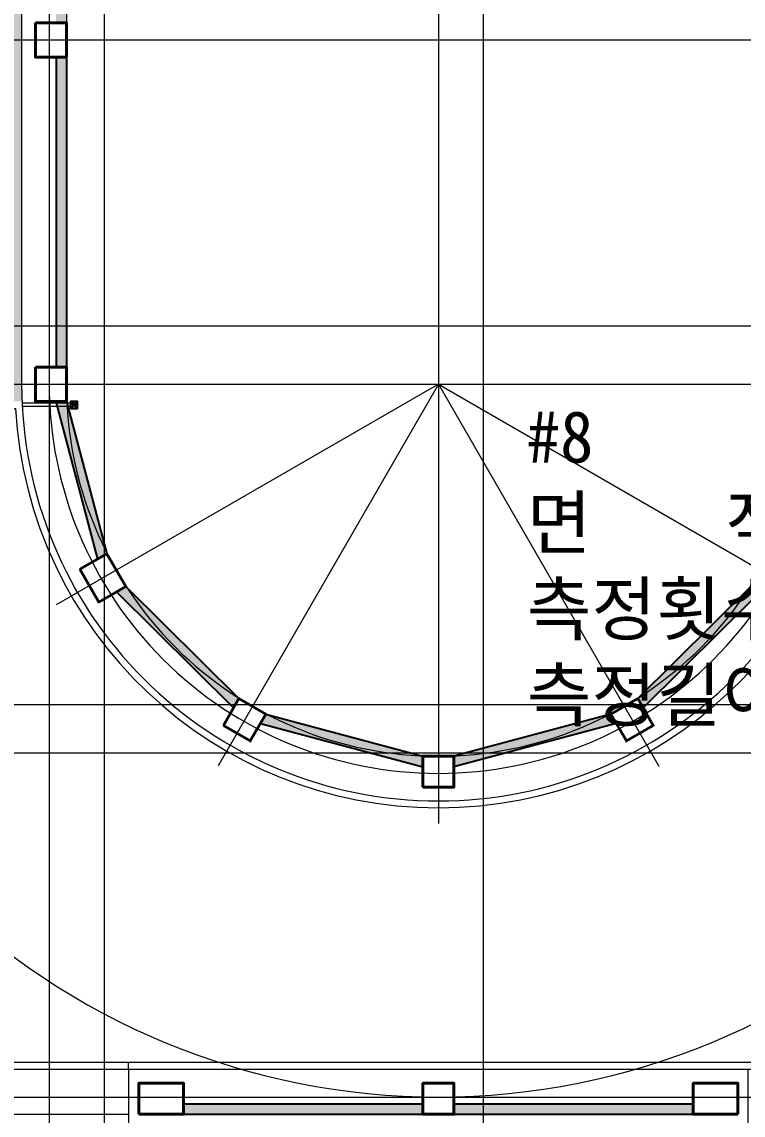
# Model space of a CAD drawing. Header units: millimetres. Extents: x 4003075 to 5615882, y 1445368 to 2591247.
# Drawn here: x 5331181 to 5352125, y 2446443 to 2478193 of the extents above; entities that cross this region are included whole.
import ezdxf

# ---------------------------------------------------------------- set-up
doc = ezdxf.new("R2010")
doc.units = ezdxf.units.MM
for name, color, linetype in [('A_Text', 3, 'Continuous'), ('XR-평면도$0$!!파라펫', 9, 'Continuous'), ('XR-평면도$0$A-ELEV-PATT', 9, 'Continuous')]:
    doc.layers.add(name, color=color, linetype=linetype)
for name, color, linetype, lineweight in [('XR-평면도$0$A-CNTL', 9, 'Continuous', 15), ('XR-평면도$0$A-CONC-LIN1', 9, 'Continuous', 40), ('XR-평면도$0$A-ELEV-LIN2', 9, 'Continuous', 25), ('XR-평면도$0$A-ELEV-LIN3', 9, 'Continuous', 18), ('XR-평면도$0$A-XXXX-HID', 9, 'Continuous', 18)]:
    doc.layers.add(name, color=color, linetype=linetype, lineweight=lineweight)
doc.styles.add('돋움', font='')
doc.styles.get('돋움').set_extended_font_data('DotumChe')

# ---------------------------------------------------------------- blocks, each defined once
blk = doc.blocks.new('XR-평면도$0$RAMP_내려감(기준층) (220802)')
at = {"layer": 'XR-평면도$0$A-ELEV-PATT'}
h = blk.add_hatch(dxfattribs=at)
h.set_pattern_fill('HEX', color=256, scale=100, angle=135)
h.set_pattern_definition([(135, (-1188188.16, -722710.9), (-388.8564, -388.8564), [317.5, -635]), (255, (-1188188.16, -722710.9), (531.18773, -142.33132), [317.5, -635]), (195, (-1188412.67, -722486.4), (142.33132, -531.18773), [317.5, -635])])
edge = h.paths.add_edge_path()
edge.add_arc((0, -15000), 12100, 540, 542.3683)
edge.add_line((-12090, -15500), (-19900, -15500))
edge.add_line((-19900, -15500), (-19900, 15000))
edge.add_arc((0, 15000), 19900, 0, 180, ccw=False)
edge.add_line((19900, 15000), (19900, -15500))
edge.add_line((19900, -15500), (12090, -15500))
edge.add_arc((0, -15000), 12100, 717.6317, 720)
edge.add_line((12100, -15000), (12100, 15000))
edge.add_arc((0, 15000), 12100, 360, 540)
edge.add_line((-12100, 15000), (-12100, -15000))
at = {"layer": 'XR-평면도$0$A-CNTL', "ltscale": 300}
for points in [[(-11300, 40700), (-11300, -40700)], [(0, 40700), (0, -27755)], [(-25700, -5000), (25700, -5000)], [(-25700, -15000), (25700, -15000)], [(0, -15000), (-11102, -21410)], [(0, -15000), (-6398, -26082)], [(0, -15000), (6401, -26087)], [(0, -15000), (11116, -21418)], [(-24300, -25700), (25700, -25700)], [(-24300, -35700), (25100, -35700)]]:
    blk.add_lwpolyline(points, dxfattribs=at)
for points in [[(-20700, 15000), (-20700, -15000, 0.414214), (0, -35700, 0.414214), (20700, -15000), (20700, 15000, 0.414214), (0, 35700, 0.414214)], [(-11300, 15000), (-11300, -15000, 0.414214), (0, -26300, 0.414214), (11300, -15000), (11300, 15000, 0.414214), (0, 26300, 0.414214)]]:
    blk.add_lwpolyline(points, format="xyb", close=True, dxfattribs=at)
at = {"layer": 'XR-평면도$0$A-CONC-LIN1'}
for points in [[(-11700, -4500), (-10800, -4500), (-10800, -5500), (-11700, -5500)], [(-11700, -14500), (-10800, -14500), (-10800, -15500), (-11700, -15500)], [(-10407, -20374), (-9628, -19924), (-9078, -20876), (-9857, -21326)], [(-6240, -24907), (-5790, -24128), (-5010, -24578), (-5460, -25357)], [(5790, -24128), (6240, -24907), (5460, -25357), (5010, -24578)], [(-450, -26700), (-450, -25800), (450, -25800), (450, -26700)], [(-8700, -36200), (-7400, -36200), (-7400, -35300), (-8700, -35300)], [(-450, -36200), (450, -36200), (450, -35300), (-450, -35300)], [(8700, -36200), (7400, -36200), (7400, -35300), (8700, -35300)]]:
    blk.add_lwpolyline(points, close=True, dxfattribs=at)
at = {"layer": 'XR-평면도$0$A-ELEV-LIN2'}
for p, q in [((-11110, -15500), (-9897, -20079)), ((-10800, -15500), (-9628, -19924)), ((-5010, -24578), (-450, -25800)), ((5010, -24578), (450, -25800)), ((-5166, -24847), (-450, -26111)), ((5166, -24847), (450, -26111)), ((-7400, -35900), (-450, -35900)), ((450, -35900), (7400, -35900)), ((-7600, -36200), (-450, -36200)), ((450, -36200), (7600, -36200))]:
    blk.add_line(p, q, dxfattribs=at)
for points in [[(-11100, -5550), (-11100, -14500)], [(-10800, -5550), (-10800, -14500)], [(-5790, -24128), (-9078, -20876)], [(5790, -24128), (9078, -20876)], [(-5945, -24397), (-9347, -21032)], [(5945, -24397), (9347, -21032)]]:
    blk.add_lwpolyline(points, dxfattribs=at)
blk.add_lwpolyline([(-10677, -15700), (-10477, -15700), (-10477, -15500), (-10677, -15500)], close=True, dxfattribs=at)
blk.add_circle((-10577, -15600), 100, dxfattribs=at)
at = {"layer": 'XR-평면도$0$A-ELEV-LIN3'}
for p, q in [((-10677, -15700), (-10477, -15500)), ((-10677, -15500), (-10477, -15700)), ((-9000, -34900), (-9000, -34700))]:
    blk.add_line(p, q, dxfattribs=at)
for points in [[(-12100, 15000), (-12100, -15000, 0.414214), (0, -27100, 0.414214), (12100, -15000), (12100, 15000, 0.414214), (0, 27100, 0.414214)], [(-19700, -15700), (-12280, -15700, 0.397632), (0, -27300, 0.397632), (12280, -15700), (19700, -15700), (19700, -34700), (-19700, -34700)]]:
    blk.add_lwpolyline(points, format="xyb", close=True, dxfattribs=at)
for points in [[(19900, -34900), (-19900, -34900)], [(9000, -36700), (9000, -34900), (-9000, -34900), (-9000, -36700)], [(-19900, -36200), (-9000, -36200)]]:
    blk.add_lwpolyline(points, dxfattribs=at)
at = {"layer": 'XR-평면도$0$A-XXXX-HID', "ltscale": 100}
for points in [[(-10677, -15550), (-12087, -15550)], [(-10677, -15650), (-12083, -15650)]]:
    blk.add_lwpolyline(points, dxfattribs=at)
blk.add_circle((-10577, -15600), 50, dxfattribs=at)
blk = doc.blocks.new('XR-평면도$0$중심선(210216)')
at = {"layer": 'XR-평면도$0$A-CNTL', "ltscale": 300}
for points in [[(11000, 206000), (11000, -10000)], [(22000, 206000), (22000, -10000)], [(-10000, 130000), (186000, 130000)], [(-10000, 119000), (186000, 119000)]]:
    blk.add_lwpolyline(points, dxfattribs=at)
blk = doc.blocks.new('XR-평면도$0$3층진출파라펫')
at = {"layer": 'XR-평면도$0$!!파라펫'}
h = blk.add_hatch(color=9, dxfattribs=at)
h.dxf.hatch_style = 1
h.paths.add_polyline_path([(550903, 1195372), (551203, 1195372), (551203, 1186372), (550903, 1186372)])
h.paths.add_polyline_path([(529303, 1195372), (529303, 1186372), (529003, 1186372), (529003, 1195372), (529303, 1195372)])
h = blk.add_hatch(color=9, dxfattribs=at)
h.dxf.hatch_style = 1
h.paths.add_polyline_path([(550903, 1176372), (551203, 1176372), (551203, 1185372), (550903, 1185372)])
h.paths.add_polyline_path([(529303, 1176372), (529303, 1185372), (529003, 1185372), (529003, 1176372), (529303, 1176372)])
h = blk.add_hatch(color=9, dxfattribs=at)
h.dxf.hatch_style = 1
h.paths.add_polyline_path([(545892, 1166744), (549181, 1169995), (549450, 1169840), (546048, 1166475), (545892, 1166744)])
h.paths.add_polyline_path([(530755, 1169840), (531025, 1169995), (534313, 1166744), (534158, 1166475)])
h.paths.add_polyline_path([(540553, 1165072), (545113, 1166294), (545268, 1166025), (540553, 1164761)])
h.paths.add_polyline_path([(534937, 1166025), (535092, 1166294), (539653, 1165072), (539653, 1164761)])
h.paths.add_polyline_path([(549731, 1170948), (550903, 1175372), (551213, 1175372), (550000, 1170793)])
h.paths.add_polyline_path([(528992, 1175372), (529303, 1175372), (530475, 1170948), (530475, 1170948), (530206, 1170793)])
h = blk.add_hatch(color=9, dxfattribs=at)
h.dxf.hatch_style = 1
h.paths.add_polyline_path([(532703, 1154972), (539653, 1154972), (539653, 1154672), (532703, 1154672), (532703, 1154972)])
h.paths.add_polyline_path([(540553, 1154672), (540553, 1154972), (547503, 1154972), (547503, 1154672), (540553, 1154672)])

msp = doc.modelspace()

# ---------------------------------------------------------------- linework, layer by layer
at = {"layer": 'XR-평면도$0$A-ELEV-LIN3'}
msp.add_lwpolyline([(5332475, 2497667.6), (5332475, 2467667.6, 0.4142136), (5343275, 2456867.6, 0.4142136), (5354075, 2467667.6), (5354075, 2497667.6, 0.4142136), (5343275, 2508467.6, 0.4142136)], format="xyb", close=True, dxfattribs=at)
msp.add_lwpolyline([(5332475, 2497667.6), (5332475, 2467667.6, 0.4142136), (5343275, 2456867.6, 0.4142136), (5354075, 2467667.6), (5354075, 2497667.6, 0.4142136), (5343275, 2508467.6, 0.4142136)], format="xyb", close=True, dxfattribs=at)
msp.add_lwpolyline([(5332475, 2497667.6), (5332475, 2467667.6, 0.4142136), (5343275, 2456867.6, 0.4142136), (5354075, 2467667.6), (5354075, 2497667.6, 0.4142136), (5343275, 2508467.6, 0.4142136)], format="xyb", close=True, dxfattribs=at)

# ---------------------------------------------------------------- block references
for name, p in [('XR-평면도$0$RAMP_내려감(기준층) (220802)', (5343275, 2482667.6)), ('XR-평면도$0$3층진출파라펫', (4803172.3, 1291795.9)), ('XR-평면도$0$3층진출파라펫', (4803172.3, 1291795.9)), ('XR-평면도$0$3층진출파라펫', (4803172.3, 1291795.9))]:
    msp.add_blockref(name, p)
at = {"layer": 'XR-평면도$0$A-CNTL'}
msp.add_blockref('XR-평면도$0$중심선(210216)', (5322575, 2339367.6), dxfattribs=at)

# ---------------------------------------------------------------- texts
at = {"layer": 'A_Text', "color": 3, "insert": (5345840.3, 2466895.4), "char_height": 1500, "attachment_point": 1, "style": '돋움'}
msp.add_mtext_dynamic_manual_height_columns('#8\\P면    적 : 726M2\\P측정횟수 : 6회\\P측정길이 : 20.1M', width=21611.503, gutter_width=7500, heights=[10868.5], dxfattribs=at)

doc.saveas('drawing.dxf')
